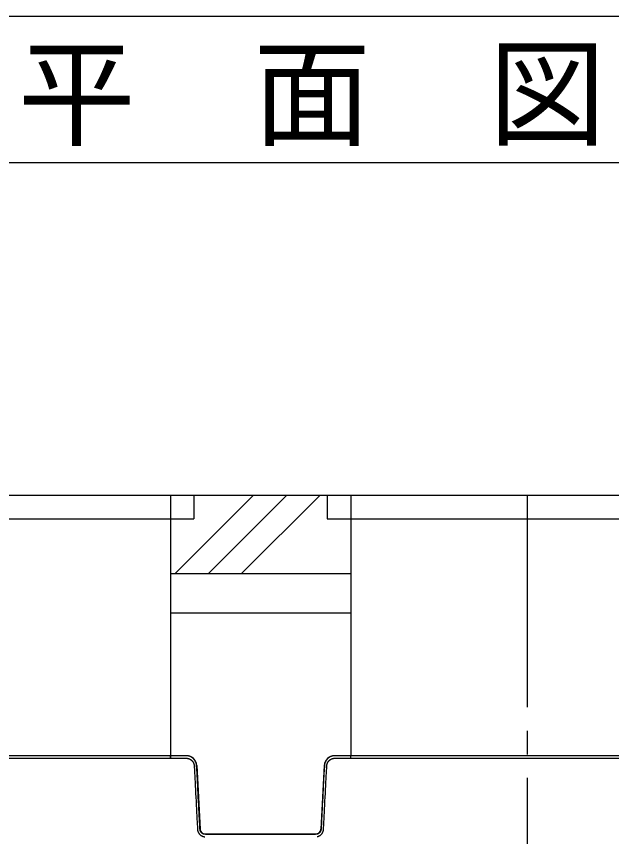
# Model space of a CAD drawing. Units: millimetres, scale not verified. Extents: x -8910 to 8910, y -6308 to 6308.
# Drawn here: x -5858 to -5098, y -1169 to -124 of the extents above; entities that cross this region are included whole.
import ezdxf
from ezdxf.enums import TextEntityAlignment as Align

# ---------------------------------------------------------------- set-up
doc = ezdxf.new("R2010")
doc.units = ezdxf.units.MM
doc.header["$LTSCALE"] = 30
doc.linetypes.add('CHAIN2', pattern=[12, 9, -1, 1, -1])
doc.layers.add('0-5_空気管', color=3, linetype='Continuous', lineweight=25)
doc.styles.add('ＭＳ ゴシック', font='')
doc.styles.get('ＭＳ ゴシック').set_extended_font_data('MS Gothic')

msp = doc.modelspace()

# ---------------------------------------------------------------- linework, layer by layer
at = {"layer": '0-5_空気管', "color": 2}
for p, q in [((-2918.63, -734.39), (-6424.2, -734.39)), ((-5555.61, -734.39), (-5655.61, -834.39)), ((-5513.21, -734.39), (-5613.21, -834.39)), ((-5470.81, -734.39), (-5570.81, -834.39)), ((-5431.27, -834.39), (-5661.26, -834.39)), ((-5431.27, -884.39), (-5661.26, -884.39))]:
    msp.add_line(p, q, dxfattribs=at)
at = {"layer": '0-5_空気管'}
for p, q in [((-5661.26, -734.39), (-5661.26, -1069.39)), ((-5631.27, -734.39), (-5631.27, -764.39)), ((-5461.27, -734.39), (-5461.27, -764.39)), ((-5431.27, -734.39), (-5431.27, -1066.19)), ((-6141.27, -764.39), (-5631.27, -764.39)), ((-5461.27, -764.39), (-4951.26, -764.39)), ((-5640.45, -1066.19), (-6132.08, -1066.19)), ((-5661.4, -1066.19), (-5661.4, -1069.39)), ((-5431.13, -1069.39), (-5431.13, -1066.19)), ((-5627.57, -1078.7), (-5623.32, -1159.75)), ((-5464.96, -1078.7), (-5469.21, -1159.75)), ((-5616.54, -1166.19), (-5475.99, -1166.19))]:
    msp.add_line(p, q, dxfattribs=at)
at = {"layer": '0-5_空気管', "linetype": 'CHAIN2'}
msp.add_line((-5206.26, -734.39), (-5206.26, -1385.61), dxfattribs=at)
at = {"layer": '0-5_空気管'}
msp.add_lwpolyline([(-3907.57, -310.11), (-3907.57, -123.8), (-5936.9, -123.8), (-5936.9, -310.11)], close=True, dxfattribs=at)
for points in [[(-5640.26, -1066.2), (-5640.36, -1066.2), (-5640.45, -1066.19)], [(-5634.55, -1067.79), (-5634.68, -1067.72), (-5634.8, -1067.66), (-5634.92, -1067.6), (-5635.05, -1067.54), (-5635.19, -1067.47), (-5635.34, -1067.41), (-5635.5, -1067.34), (-5635.66, -1067.27), (-5635.83, -1067.2), (-5635.99, -1067.13), (-5636.16, -1067.07), (-5636.32, -1067), (-5636.47, -1066.95), (-5636.61, -1066.89), (-5636.75, -1066.84), (-5636.88, -1066.8), (-5637.01, -1066.76), (-5637.14, -1066.72), (-5637.28, -1066.68), (-5637.42, -1066.64), (-5637.58, -1066.6), (-5637.75, -1066.57), (-5637.93, -1066.53), (-5638.11, -1066.49), (-5638.3, -1066.45), (-5638.49, -1066.41), (-5638.68, -1066.38), (-5638.86, -1066.35), (-5639.03, -1066.32), (-5639.19, -1066.29), (-5639.34, -1066.27), (-5639.47, -1066.25), (-5639.6, -1066.24), (-5639.72, -1066.23), (-5639.83, -1066.22), (-5639.94, -1066.21), (-5640.05, -1066.2), (-5640.16, -1066.2), (-5640.26, -1066.2)], [(-5452.08, -1066.19), (-5452.17, -1066.2), (-5452.27, -1066.2), (-5452.38, -1066.2), (-5452.48, -1066.2), (-5452.7, -1066.22), (-5452.81, -1066.23), (-5452.93, -1066.24), (-5453.06, -1066.25), (-5453.19, -1066.27), (-5453.34, -1066.29), (-5453.5, -1066.32), (-5453.67, -1066.35), (-5453.85, -1066.38), (-5454.04, -1066.41), (-5454.23, -1066.45), (-5454.42, -1066.49), (-5454.6, -1066.53), (-5454.78, -1066.57), (-5454.95, -1066.6), (-5455.11, -1066.64), (-5455.25, -1066.68), (-5455.39, -1066.72), (-5455.52, -1066.76), (-5455.65, -1066.8), (-5455.78, -1066.84), (-5455.92, -1066.89), (-5456.06, -1066.95), (-5456.22, -1067), (-5456.37, -1067.07), (-5456.54, -1067.13), (-5456.7, -1067.2), (-5456.87, -1067.27), (-5457.04, -1067.34), (-5457.19, -1067.41), (-5457.34, -1067.47), (-5457.48, -1067.54), (-5457.61, -1067.6), (-5457.73, -1067.66), (-5457.86, -1067.72)], [(-4960.45, -1066.19), (-5452.08, -1066.19)], [(-6133.32, -1069.53), (-6133.18, -1069.51), (-6133.05, -1069.49), (-6132.93, -1069.47), (-6132.82, -1069.45), (-6132.72, -1069.44), (-6132.62, -1069.43), (-6132.53, -1069.42), (-6132.36, -1069.41), (-6132.28, -1069.4), (-6132.2, -1069.4), (-6132.12, -1069.4), (-6132.05, -1069.39), (-6131.97, -1069.39), (-6131.91, -1069.39), (-5640.62, -1069.39)], [(-5640.62, -1069.39), (-5640.56, -1069.39), (-5640.49, -1069.39), (-5640.41, -1069.4), (-5640.33, -1069.4), (-5640.25, -1069.4), (-5640.17, -1069.41), (-5640, -1069.42), (-5639.91, -1069.43), (-5639.81, -1069.44), (-5639.71, -1069.45), (-5639.6, -1069.47), (-5639.48, -1069.49), (-5639.35, -1069.51), (-5639.21, -1069.53), (-5639.07, -1069.56), (-5638.93, -1069.59), (-5638.78, -1069.62), (-5638.64, -1069.64), (-5638.51, -1069.68), (-5638.38, -1069.71), (-5638.26, -1069.73), (-5638.15, -1069.76), (-5638.05, -1069.79), (-5637.95, -1069.82), (-5637.75, -1069.89), (-5637.65, -1069.92), (-5637.54, -1069.96), (-5637.42, -1070), (-5637.3, -1070.05), (-5636.92, -1070.21), (-5636.8, -1070.26), (-5636.68, -1070.31), (-5636.57, -1070.36), (-5636.46, -1070.41), (-5636.37, -1070.46), (-5636.27, -1070.5), (-5636.18, -1070.55), (-5635.99, -1070.65), (-5635.9, -1070.71)], [(-5635.9, -1070.71), (-5635.79, -1070.78), (-5635.68, -1070.84), (-5635.56, -1070.92), (-5635.44, -1071), (-5635.2, -1071.16), (-5635.08, -1071.24), (-5634.97, -1071.32), (-5634.86, -1071.4), (-5634.76, -1071.47), (-5634.67, -1071.54), (-5634.59, -1071.6), (-5634.42, -1071.74), (-5634.35, -1071.81), (-5634.27, -1071.88), (-5634.18, -1071.96), (-5634.09, -1072.04), (-5634, -1072.13), (-5633.9, -1072.23), (-5633.81, -1072.32), (-5633.71, -1072.42), (-5633.62, -1072.52), (-5633.52, -1072.61), (-5633.44, -1072.7), (-5633.36, -1072.78), (-5633.29, -1072.86), (-5633.22, -1072.94), (-5633.09, -1073.1), (-5633.02, -1073.19), (-5632.95, -1073.28), (-5632.88, -1073.38), (-5632.8, -1073.48), (-5632.73, -1073.6), (-5632.64, -1073.72), (-5632.56, -1073.84), (-5632.48, -1073.96), (-5632.4, -1074.08), (-5632.33, -1074.2), (-5632.26, -1074.31), (-5632.2, -1074.41)], [(-5629.59, -1072.53), (-5629.69, -1072.38), (-5629.79, -1072.22), (-5629.9, -1072.06), (-5630.12, -1071.74), (-5630.22, -1071.59), (-5630.32, -1071.45), (-5630.42, -1071.32), (-5630.51, -1071.2), (-5630.59, -1071.09), (-5630.68, -1070.98), (-5630.77, -1070.88), (-5630.86, -1070.77), (-5630.96, -1070.67), (-5631.06, -1070.56), (-5631.17, -1070.44), (-5631.29, -1070.31), (-5631.42, -1070.19), (-5631.54, -1070.06), (-5631.67, -1069.93), (-5631.8, -1069.81), (-5631.92, -1069.69), (-5632.04, -1069.58), (-5632.15, -1069.47), (-5632.26, -1069.38), (-5632.47, -1069.2), (-5632.57, -1069.11), (-5632.68, -1069.02), (-5632.8, -1068.93), (-5632.93, -1068.84), (-5633.07, -1068.74), (-5633.22, -1068.63), (-5633.54, -1068.42), (-5633.7, -1068.31), (-5633.86, -1068.21), (-5634.02, -1068.11), (-5634.17, -1068.02), (-5634.3, -1067.94), (-5634.43, -1067.86), (-5634.55, -1067.79)], [(-5632.2, -1074.41), (-5632.14, -1074.51), (-5632.08, -1074.6), (-5632.03, -1074.69), (-5631.99, -1074.79), (-5631.94, -1074.88), (-5631.89, -1074.98), (-5631.84, -1075.08), (-5631.79, -1075.2), (-5631.74, -1075.32), (-5631.69, -1075.44), (-5631.64, -1075.56), (-5631.59, -1075.69), (-5631.54, -1075.82), (-5631.49, -1075.94), (-5631.44, -1076.05), (-5631.4, -1076.16), (-5631.37, -1076.26), (-5631.33, -1076.36), (-5631.27, -1076.55), (-5631.25, -1076.65), (-5631.22, -1076.76), (-5631.19, -1076.86), (-5631.17, -1076.98), (-5631.14, -1077.1), (-5631.11, -1077.22), (-5631.09, -1077.35), (-5631.06, -1077.47), (-5631.04, -1077.59), (-5631.02, -1077.7), (-5631, -1077.81), (-5630.98, -1077.9), (-5630.97, -1077.99), (-5630.96, -1078.07), (-5630.95, -1078.15), (-5630.94, -1078.21), (-5630.93, -1078.28), (-5630.91, -1078.46), (-5630.91, -1078.57), (-5630.9, -1078.62)], [(-5627.74, -1078), (-5627.75, -1077.92), (-5627.76, -1077.84), (-5627.77, -1077.75), (-5627.78, -1077.65), (-5627.8, -1077.54), (-5627.82, -1077.43), (-5627.84, -1077.3), (-5627.86, -1077.16), (-5627.89, -1077.01), (-5627.92, -1076.85), (-5627.95, -1076.69), (-5627.99, -1076.53), (-5628.02, -1076.36), (-5628.06, -1076.21), (-5628.09, -1076.05), (-5628.13, -1075.91), (-5628.16, -1075.78), (-5628.2, -1075.65), (-5628.24, -1075.52), (-5628.32, -1075.26), (-5628.37, -1075.13), (-5628.42, -1074.99), (-5628.48, -1074.83), (-5628.55, -1074.67), (-5628.61, -1074.51), (-5628.68, -1074.34), (-5628.75, -1074.18), (-5628.82, -1074.01), (-5628.89, -1073.85), (-5628.96, -1073.71), (-5629.02, -1073.57), (-5629.08, -1073.44), (-5629.14, -1073.31), (-5629.2, -1073.19), (-5629.27, -1073.07), (-5629.34, -1072.95), (-5629.41, -1072.82), (-5629.5, -1072.68), (-5629.59, -1072.53)], [(-5462.84, -1072.38), (-5462.94, -1072.53), (-5463.03, -1072.68), (-5463.12, -1072.82), (-5463.19, -1072.95), (-5463.26, -1073.07), (-5463.33, -1073.19), (-5463.39, -1073.31), (-5463.45, -1073.44), (-5463.51, -1073.57), (-5463.58, -1073.71), (-5463.64, -1073.85), (-5463.71, -1074.01), (-5463.78, -1074.18), (-5463.85, -1074.34), (-5463.92, -1074.51), (-5463.99, -1074.67), (-5464.05, -1074.83), (-5464.11, -1074.99), (-5464.16, -1075.13), (-5464.21, -1075.26), (-5464.25, -1075.39), (-5464.29, -1075.52), (-5464.33, -1075.65), (-5464.37, -1075.78), (-5464.4, -1075.91), (-5464.44, -1076.05), (-5464.47, -1076.21), (-5464.51, -1076.36), (-5464.54, -1076.53), (-5464.58, -1076.69), (-5464.61, -1076.85), (-5464.64, -1077.01), (-5464.67, -1077.16), (-5464.69, -1077.3), (-5464.71, -1077.43), (-5464.74, -1077.54), (-5464.75, -1077.65), (-5464.77, -1077.75), (-5464.77, -1077.84)], [(-5464.02, -1124.24), (-5463.76, -1119.18), (-5463.49, -1114.13), (-5463.23, -1109.17), (-5462.98, -1104.37), (-5462.74, -1099.82), (-5462.52, -1095.58), (-5462.32, -1091.75), (-5462.14, -1088.38), (-5461.64, -1078.87), (-5461.64, -1078.79), (-5461.64, -1078.76), (-5461.64, -1078.72), (-5461.63, -1078.68), (-5461.63, -1078.57), (-5461.62, -1078.52), (-5461.62, -1078.46), (-5461.6, -1078.28), (-5461.59, -1078.21), (-5461.59, -1078.15), (-5461.58, -1078.07), (-5461.56, -1077.99), (-5461.55, -1077.9), (-5461.53, -1077.81), (-5461.51, -1077.7), (-5461.49, -1077.59), (-5461.47, -1077.47), (-5461.44, -1077.35), (-5461.42, -1077.22), (-5461.39, -1077.1), (-5461.36, -1076.98), (-5461.34, -1076.86), (-5461.31, -1076.76), (-5461.29, -1076.65), (-5461.26, -1076.55), (-5461.23, -1076.46), (-5461.2, -1076.36), (-5461.16, -1076.26), (-5461.13, -1076.16), (-5461.09, -1076.05)], [(-5457.86, -1067.72), (-5457.98, -1067.79), (-5458.1, -1067.86), (-5458.23, -1067.94), (-5458.37, -1068.02), (-5458.51, -1068.11), (-5458.67, -1068.21), (-5458.83, -1068.31), (-5458.99, -1068.42), (-5459.15, -1068.53), (-5459.31, -1068.63), (-5459.46, -1068.74), (-5459.6, -1068.84), (-5459.73, -1068.93), (-5459.85, -1069.02), (-5459.96, -1069.11), (-5460.07, -1069.2), (-5460.28, -1069.38), (-5460.38, -1069.47), (-5460.49, -1069.58), (-5460.61, -1069.69), (-5460.73, -1069.81), (-5460.86, -1069.93), (-5461.12, -1070.19), (-5461.24, -1070.31), (-5461.36, -1070.44), (-5461.47, -1070.56), (-5461.57, -1070.67), (-5461.67, -1070.77), (-5461.76, -1070.88), (-5461.85, -1070.98), (-5461.94, -1071.09), (-5462.02, -1071.2), (-5462.11, -1071.32), (-5462.21, -1071.45), (-5462.31, -1071.59), (-5462.41, -1071.74), (-5462.63, -1072.06), (-5462.74, -1072.22), (-5462.84, -1072.38)], [(-5461.09, -1076.05), (-5461.04, -1075.94), (-5461, -1075.82), (-5460.95, -1075.69), (-5460.89, -1075.56), (-5460.84, -1075.44), (-5460.79, -1075.32), (-5460.74, -1075.2), (-5460.69, -1075.08), (-5460.64, -1074.98), (-5460.59, -1074.88), (-5460.5, -1074.69), (-5460.45, -1074.6), (-5460.39, -1074.51), (-5460.34, -1074.41), (-5460.28, -1074.31), (-5460.2, -1074.2), (-5460.13, -1074.08), (-5460.05, -1073.96), (-5459.97, -1073.84), (-5459.81, -1073.6), (-5459.73, -1073.48), (-5459.65, -1073.38), (-5459.58, -1073.28), (-5459.51, -1073.19), (-5459.44, -1073.1), (-5459.31, -1072.94), (-5459.24, -1072.86), (-5459.17, -1072.78), (-5459.09, -1072.7), (-5459.01, -1072.61), (-5458.92, -1072.52), (-5458.82, -1072.42), (-5458.73, -1072.32), (-5458.63, -1072.23), (-5458.53, -1072.13), (-5458.44, -1072.04), (-5458.35, -1071.96), (-5458.26, -1071.88), (-5458.18, -1071.81)], [(-5458.18, -1071.81), (-5458.11, -1071.74), (-5458.03, -1071.67), (-5457.86, -1071.54), (-5457.77, -1071.47), (-5457.67, -1071.4), (-5457.57, -1071.32), (-5457.45, -1071.24), (-5457.33, -1071.16), (-5457.21, -1071.08), (-5457.09, -1071), (-5456.97, -1070.92), (-5456.85, -1070.84), (-5456.74, -1070.78), (-5456.64, -1070.71), (-5456.54, -1070.65), (-5456.35, -1070.55), (-5456.26, -1070.5), (-5456.16, -1070.46), (-5456.07, -1070.41), (-5455.96, -1070.36), (-5455.85, -1070.31), (-5455.73, -1070.26), (-5455.61, -1070.21), (-5455.35, -1070.1), (-5455.23, -1070.05), (-5455.11, -1070), (-5454.99, -1069.96), (-5454.89, -1069.92), (-5454.78, -1069.89), (-5454.58, -1069.82), (-5454.49, -1069.79), (-5454.38, -1069.76), (-5454.27, -1069.73), (-5454.15, -1069.71), (-5454.03, -1069.68), (-5453.89, -1069.64), (-5453.75, -1069.62), (-5453.61, -1069.59), (-5453.32, -1069.53)], [(-5453.32, -1069.53), (-5453.18, -1069.51), (-5453.05, -1069.49), (-5452.93, -1069.47), (-5452.82, -1069.45), (-5452.72, -1069.44), (-5452.62, -1069.43), (-5452.53, -1069.42), (-5452.45, -1069.41), (-5452.36, -1069.41), (-5452.28, -1069.4), (-5452.2, -1069.4), (-5452.12, -1069.4), (-5452.05, -1069.39), (-5451.98, -1069.39), (-5451.91, -1069.39)], [(-5451.91, -1069.39), (-4960.62, -1069.39)], [(-5630.9, -1078.62), (-5630.9, -1078.68), (-5630.9, -1078.72), (-5630.89, -1078.76), (-5630.89, -1078.87), (-5630.54, -1085.57), (-5630.39, -1088.38), (-5630.21, -1091.75), (-5630.01, -1095.58), (-5629.79, -1099.82), (-5629.55, -1104.37), (-5629.3, -1109.17), (-5629.04, -1114.13), (-5628.77, -1119.18), (-5628.51, -1124.24), (-5628.25, -1129.23), (-5627.99, -1134.06), (-5627.75, -1138.66), (-5627.53, -1142.95), (-5627.32, -1146.85), (-5627.14, -1150.26), (-5626.64, -1159.94), (-5626.63, -1160.14), (-5626.62, -1160.23), (-5626.62, -1160.33), (-5626.61, -1160.45), (-5626.6, -1160.58), (-5626.59, -1160.72), (-5626.57, -1160.86), (-5626.56, -1161.01), (-5626.53, -1161.17), (-5626.51, -1161.32), (-5626.48, -1161.47), (-5626.45, -1161.63), (-5626.41, -1161.8), (-5626.36, -1161.97), (-5626.3, -1162.15), (-5626.23, -1162.35), (-5626.16, -1162.56), (-5626.07, -1162.78)], [(-5623.27, -1161.1), (-5623.3, -1160.98), (-5623.32, -1160.87), (-5623.35, -1160.76), (-5623.36, -1160.65), (-5623.38, -1160.54), (-5623.39, -1160.43), (-5623.4, -1160.33), (-5623.41, -1160.23), (-5623.42, -1160.13), (-5623.42, -1160.05), (-5623.43, -1159.98), (-5623.44, -1159.77), (-5623.8, -1152.96), (-5623.95, -1150.1), (-5624.13, -1146.68), (-5624.33, -1142.79), (-5624.55, -1138.5), (-5624.8, -1133.9), (-5625.05, -1129.06), (-5625.31, -1124.07), (-5625.58, -1119.01), (-5625.84, -1113.96), (-5626.1, -1109), (-5626.35, -1104.21), (-5626.59, -1099.65), (-5626.81, -1095.42), (-5627.01, -1091.58), (-5627.19, -1088.22), (-5627.69, -1078.7), (-5627.7, -1078.6), (-5627.7, -1078.55), (-5627.7, -1078.5), (-5627.7, -1078.44), (-5627.71, -1078.38), (-5627.71, -1078.31), (-5627.72, -1078.24), (-5627.72, -1078.16), (-5627.73, -1078.08), (-5627.74, -1078)], [(-5464.77, -1077.84), (-5464.79, -1077.92), (-5464.79, -1078), (-5464.8, -1078.08), (-5464.81, -1078.24), (-5464.82, -1078.31), (-5464.82, -1078.38), (-5464.83, -1078.44), (-5464.83, -1078.5), (-5464.83, -1078.55), (-5464.84, -1078.7), (-5465.19, -1085.4), (-5465.34, -1088.22), (-5465.52, -1091.58), (-5465.72, -1095.42), (-5465.94, -1099.65), (-5466.18, -1104.21), (-5466.43, -1109), (-5466.69, -1113.96), (-5466.96, -1119.01), (-5467.22, -1124.07), (-5467.48, -1129.06), (-5467.74, -1133.9), (-5467.98, -1138.5), (-5468.2, -1142.79), (-5468.41, -1146.68), (-5468.58, -1150.1), (-5469.09, -1159.77), (-5469.1, -1159.91), (-5469.1, -1159.97), (-5469.11, -1160.04), (-5469.11, -1160.12), (-5469.12, -1160.2), (-5469.13, -1160.3), (-5469.14, -1160.4), (-5469.15, -1160.5), (-5469.16, -1160.61), (-5469.18, -1160.71), (-5469.2, -1160.81), (-5469.22, -1160.92)], [(-5468.2, -1165.86), (-5468.06, -1165.7), (-5467.93, -1165.54), (-5467.8, -1165.38), (-5467.68, -1165.21), (-5467.57, -1165.04), (-5467.46, -1164.85), (-5467.34, -1164.65), (-5467.22, -1164.42), (-5467.1, -1164.19), (-5466.97, -1163.94), (-5466.85, -1163.68), (-5466.73, -1163.43), (-5466.62, -1163.17), (-5466.51, -1162.92), (-5466.42, -1162.69), (-5466.33, -1162.47), (-5466.26, -1162.27), (-5466.2, -1162.07), (-5466.15, -1161.9), (-5466.1, -1161.72), (-5466.06, -1161.56), (-5466.03, -1161.39), (-5466.01, -1161.23), (-5465.98, -1161.07), (-5465.96, -1160.91), (-5465.95, -1160.76), (-5465.94, -1160.61), (-5465.92, -1160.48), (-5465.92, -1160.35), (-5465.91, -1160.24), (-5465.89, -1159.94), (-5465.54, -1153.12), (-5465.39, -1150.26), (-5465.21, -1146.85), (-5465, -1142.95), (-5464.78, -1138.66), (-5464.54, -1134.06), (-5464.29, -1129.23), (-5464.02, -1124.24)], [(-5626.07, -1162.78), (-5625.98, -1163.01), (-5625.87, -1163.26), (-5625.76, -1163.5), (-5625.65, -1163.75), (-5625.54, -1163.99), (-5625.43, -1164.22), (-5625.32, -1164.43), (-5625.21, -1164.62), (-5625.11, -1164.81), (-5625, -1164.98), (-5624.89, -1165.14), (-5624.78, -1165.29), (-5624.66, -1165.45), (-5624.52, -1165.61), (-5624.38, -1165.79), (-5624.21, -1165.97), (-5624.03, -1166.16), (-5623.84, -1166.35), (-5623.65, -1166.55), (-5623.45, -1166.74), (-5623.25, -1166.92), (-5623.05, -1167.1), (-5622.87, -1167.27), (-5622.69, -1167.42), (-5622.52, -1167.55), (-5622.36, -1167.67), (-5622.19, -1167.79), (-5622.02, -1167.9), (-5621.84, -1168), (-5621.64, -1168.11), (-5621.43, -1168.21), (-5621.2, -1168.32), (-5620.96, -1168.43), (-5620.71, -1168.54), (-5620.44, -1168.65), (-5620.18, -1168.76), (-5619.92, -1168.86), (-5619.67, -1168.95), (-5619.43, -1169.04)], [(-5619.28, -1165.68), (-5619.44, -1165.61), (-5619.6, -1165.54), (-5619.75, -1165.47), (-5619.89, -1165.41), (-5620.01, -1165.35), (-5620.13, -1165.28), (-5620.25, -1165.21), (-5620.36, -1165.14), (-5620.47, -1165.06), (-5620.58, -1164.98), (-5620.71, -1164.88), (-5620.83, -1164.78), (-5620.97, -1164.66), (-5621.1, -1164.54), (-5621.25, -1164.41), (-5621.38, -1164.29), (-5621.52, -1164.16), (-5621.64, -1164.03), (-5621.76, -1163.91), (-5621.87, -1163.8), (-5621.97, -1163.69), (-5622.06, -1163.58), (-5622.14, -1163.47), (-5622.22, -1163.36), (-5622.3, -1163.24), (-5622.38, -1163.11), (-5622.46, -1162.97), (-5622.54, -1162.82), (-5622.62, -1162.66), (-5622.71, -1162.49), (-5622.79, -1162.32), (-5622.87, -1162.14), (-5622.95, -1161.97), (-5623.02, -1161.8), (-5623.08, -1161.64), (-5623.14, -1161.49), (-5623.19, -1161.35), (-5623.24, -1161.22), (-5623.27, -1161.1)], [(-5619.43, -1169.04), (-5619.21, -1169.11), (-5619, -1169.17), (-5618.8, -1169.22), (-5618.62, -1169.26), (-5618.44, -1169.3), (-5618.28, -1169.33), (-5618.11, -1169.35), (-5617.95, -1169.37), (-5617.79, -1169.38), (-5617.63, -1169.39), (-5617.47, -1169.4), (-5617.33, -1169.41), (-5617.19, -1169.41)], [(-5473.13, -1165.62), (-5473.3, -1165.7), (-5473.48, -1165.77), (-5473.66, -1165.83), (-5473.83, -1165.9), (-5473.99, -1165.95), (-5474.14, -1166.01), (-5474.28, -1166.04), (-5474.42, -1166.08), (-5474.54, -1166.11), (-5474.66, -1166.13), (-5474.78, -1166.16), (-5474.89, -1166.17), (-5475, -1166.18), (-5475.11, -1166.19), (-5475.22, -1166.2), (-5475.32, -1166.2), (-5475.42, -1166.21), (-5475.51, -1166.21), (-5475.6, -1166.21), (-5475.67, -1166.21), (-5616.85, -1166.21), (-5616.92, -1166.21), (-5617.09, -1166.21), (-5617.18, -1166.2), (-5617.28, -1166.2), (-5617.38, -1166.19), (-5617.49, -1166.19), (-5617.59, -1166.17), (-5617.7, -1166.16), (-5617.81, -1166.14), (-5617.92, -1166.12), (-5618.04, -1166.1), (-5618.16, -1166.06), (-5618.3, -1166.02), (-5618.44, -1165.98), (-5618.6, -1165.93), (-5618.76, -1165.87), (-5618.93, -1165.81), (-5619.28, -1165.68)], [(-5473.84, -1169.24), (-5473.65, -1169.19), (-5473.45, -1169.14), (-5473.24, -1169.07), (-5473.01, -1169), (-5472.77, -1168.91), (-5472.52, -1168.82), (-5472.27, -1168.73), (-5472.02, -1168.63), (-5471.78, -1168.53), (-5471.54, -1168.43), (-5471.32, -1168.33), (-5471.12, -1168.23), (-5470.93, -1168.14), (-5470.76, -1168.04), (-5470.59, -1167.94), (-5470.43, -1167.84), (-5470.26, -1167.72), (-5470.1, -1167.6), (-5469.92, -1167.45), (-5469.73, -1167.3), (-5469.53, -1167.13), (-5469.33, -1166.95), (-5469.12, -1166.77), (-5468.92, -1166.58), (-5468.72, -1166.39), (-5468.53, -1166.21), (-5468.36, -1166.03), (-5468.2, -1165.86)], [(-5469.22, -1160.92), (-5469.25, -1161.03), (-5469.28, -1161.15), (-5469.32, -1161.27), (-5469.36, -1161.41), (-5469.42, -1161.55), (-5469.48, -1161.7), (-5469.54, -1161.86), (-5469.61, -1162.03), (-5469.69, -1162.2), (-5469.76, -1162.36), (-5469.84, -1162.52), (-5469.91, -1162.68), (-5469.99, -1162.83), (-5470.06, -1162.96), (-5470.13, -1163.08), (-5470.2, -1163.19), (-5470.28, -1163.31), (-5470.35, -1163.41), (-5470.44, -1163.52), (-5470.53, -1163.63), (-5470.63, -1163.75), (-5470.74, -1163.87), (-5470.86, -1164), (-5470.99, -1164.13), (-5471.13, -1164.26), (-5471.4, -1164.52), (-5471.53, -1164.64), (-5471.65, -1164.75), (-5471.77, -1164.85), (-5471.89, -1164.95), (-5472, -1165.03), (-5472.12, -1165.11), (-5472.23, -1165.18), (-5472.36, -1165.25), (-5472.49, -1165.32), (-5472.63, -1165.4), (-5472.79, -1165.47), (-5472.95, -1165.54), (-5473.13, -1165.62)]]:
    msp.add_lwpolyline(points, dxfattribs=at)
for centre, radius, start, end in [((-5640.76, -1079.39), 13.2, 3, 90), ((-5451.78, -1079.39), 13.2, 90, 177), ((-5616.54, -1159.39), 6.8, 182.99998, 270), ((-5475.99, -1159.39), 6.8, 270, 357)]:
    msp.add_arc(centre, radius, start, end, dxfattribs=at)

# ---------------------------------------------------------------- texts
at = {"layer": '0-5_空気管', "color": 4, "style": 'ＭＳ ゴシック'}
msp.add_text('平\u3000面\u3000図', height=110, dxfattribs=at).set_placement((-5855.65, -310.07), align=Align.BOTTOM_LEFT)

doc.saveas('drawing.dxf')
